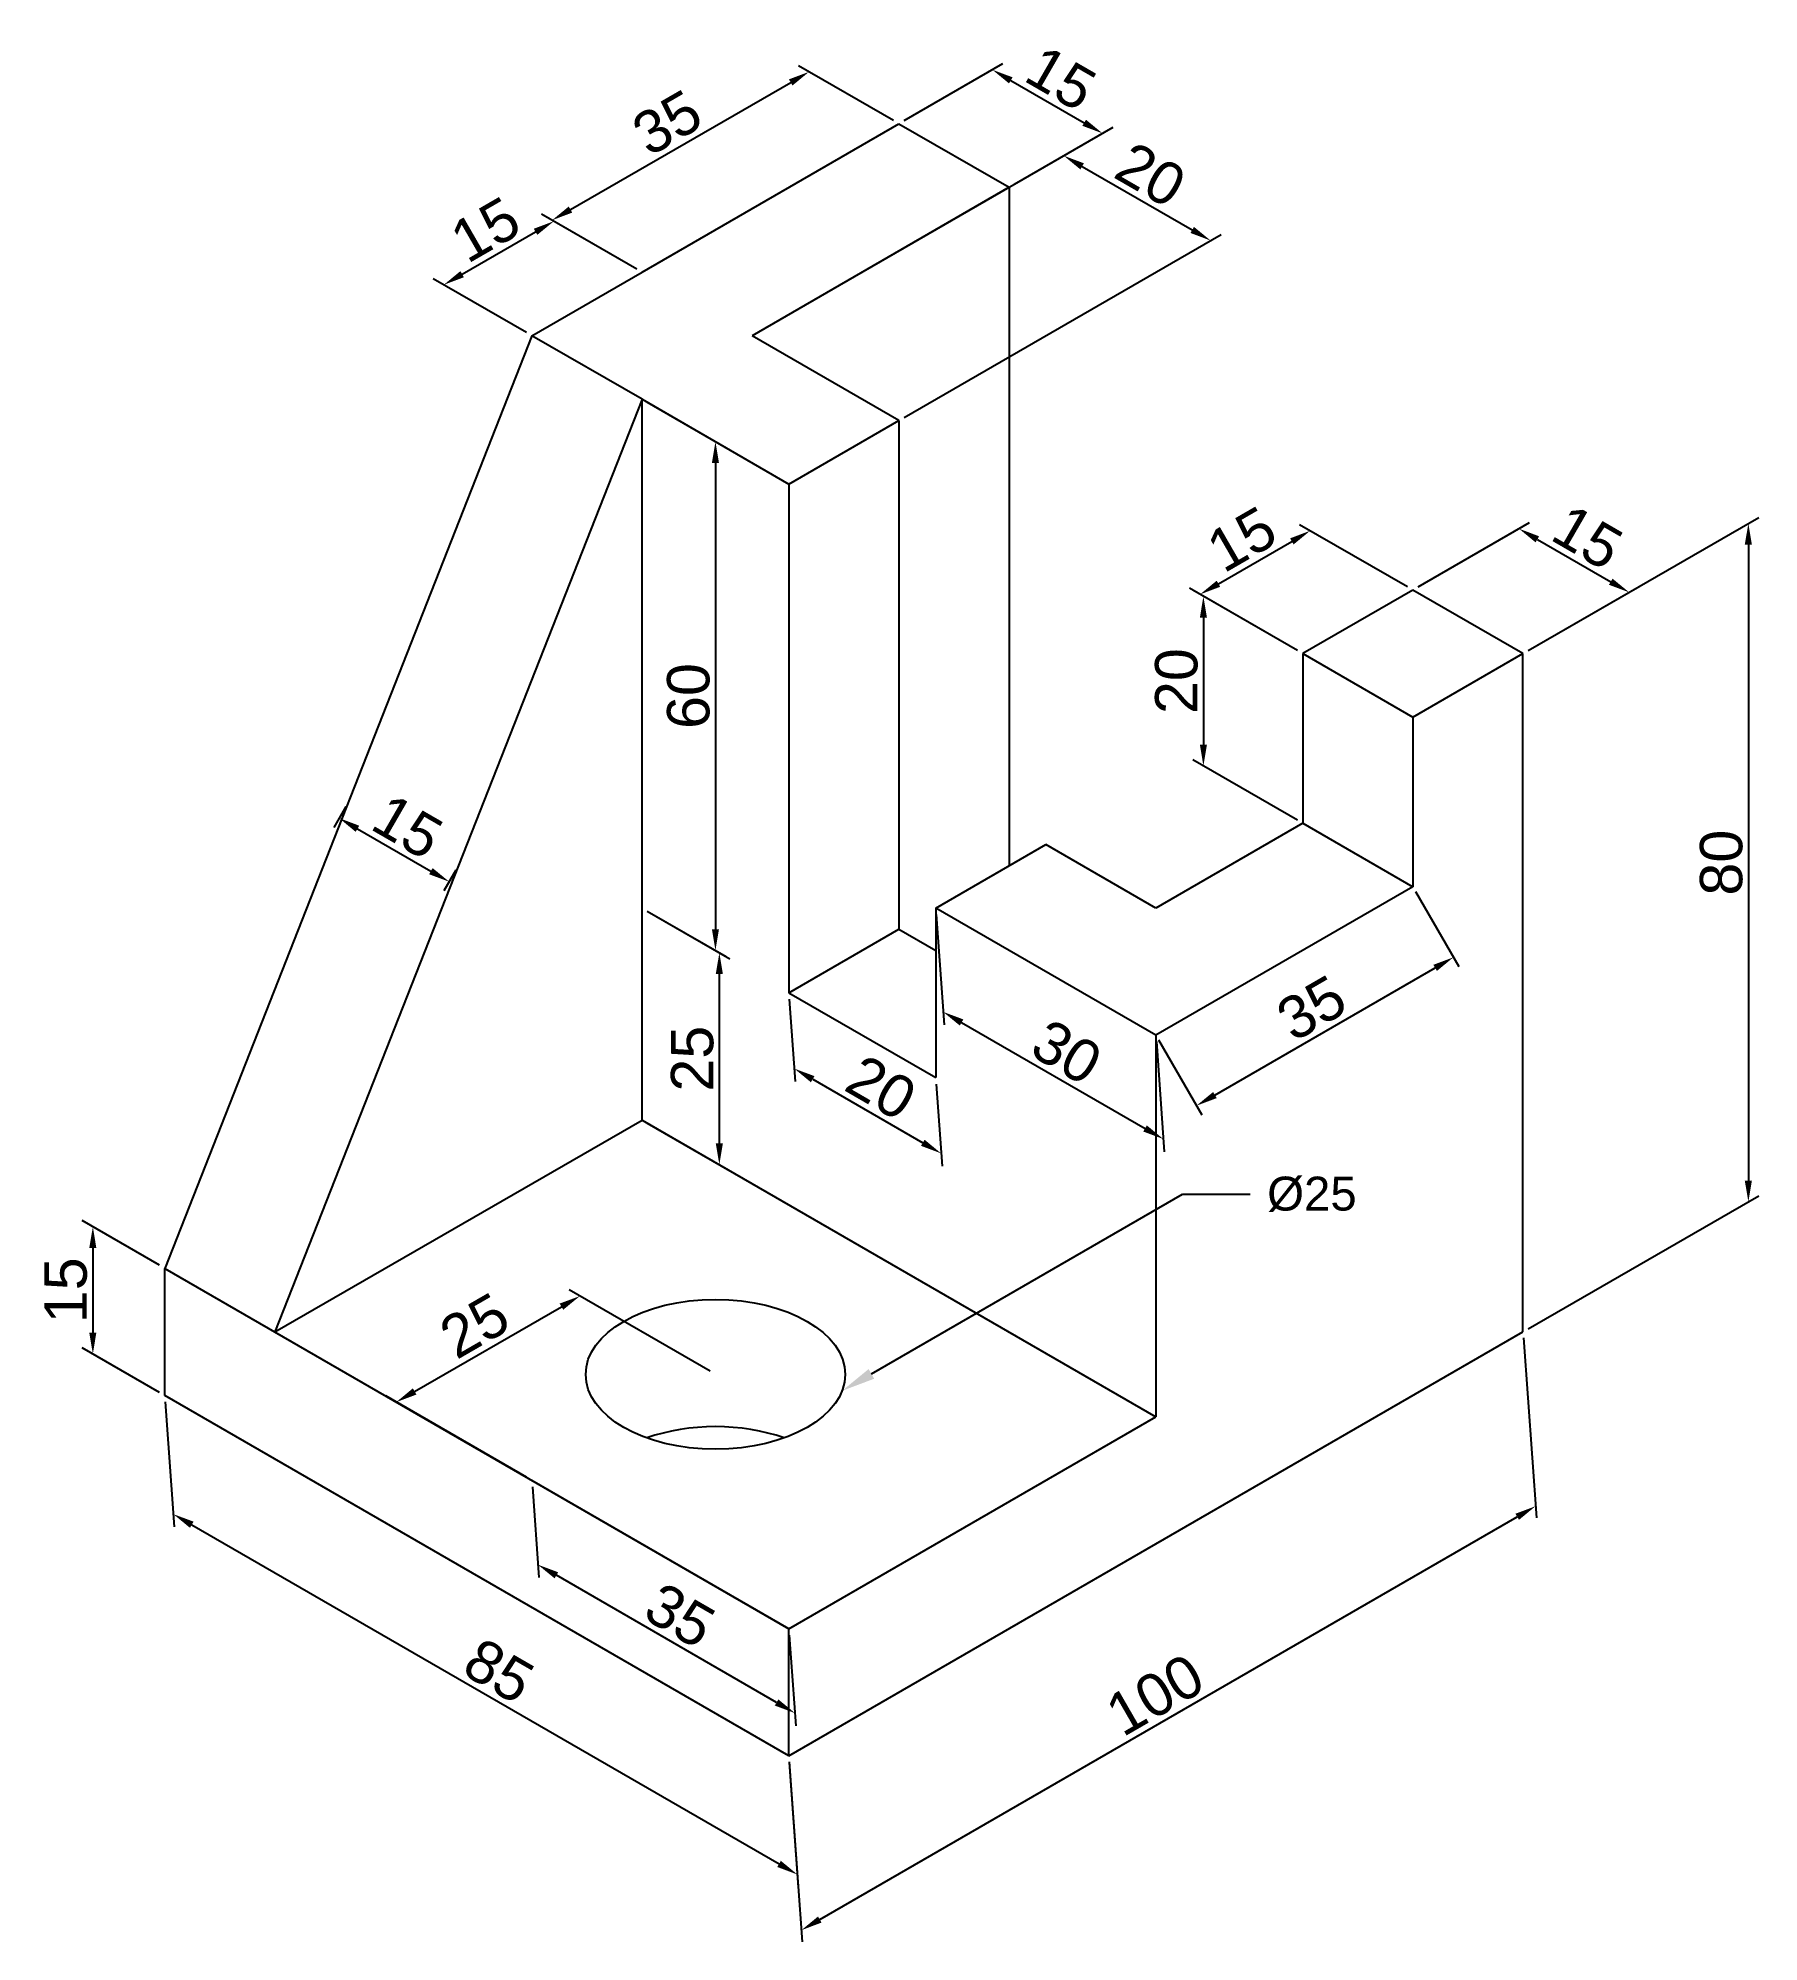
# Model space of a CAD drawing. Header units: millimetres. Extents: x 1158 to 1361, y 148 to 373.
import ezdxf
from ezdxf import colors
from ezdxf.entities.mleader import LeaderData, LeaderLine
from ezdxf.math import Vec2, Vec3

# ---------------------------------------------------------------- set-up
doc = ezdxf.new("R2010")
doc.units = ezdxf.units.MM
doc.styles.get("Standard").update_dxf_attribs({"font": 'arial.ttf'})
doc.dimstyles.new('ISO-25', dxfattribs={"dimtxt": 5, "dimasz": 2.5, "dimexe": 1.25, "dimexo": 0.625, "dimtad": 1, "dimtxsty": 'Standard', "dimcen": 2.5, "dimadec": 0, "dimazin": 0, "dimtfac": 1, "dimtmove": 0, "dimatfit": 3, "dimfxl": 1, "dimarcsym": 0})

# ---------------------------------------------------------------- blocks, each defined once
blk = doc.blocks.new('*D18')
at = {"color": 0, "lineweight": -2, "transparency": 16777216}
for p, q in [((1333.22, 219.5), (1334.75, 198.26)), ((1250.21, 150.9), (1332.49, 198.4)), ((1246.62, 169.5), (1248.15, 148.26))]:
    blk.add_line(p, q, dxfattribs=at)
at = {"color": 0, "transparency": 16777216}
for points in [[(1332.28, 198.76), (1332.7, 198.04), (1334.65, 199.65)], [(1250.01, 151.26), (1250.42, 150.54), (1248.05, 149.65)]]:
    blk.add_solid(points, dxfattribs=at)
at = {"layer": 'Defpoints', "color": 0, "transparency": 16777216}
for p in [(1333.17, 220.2), (1334.65, 199.65), (1246.57, 170.2)]:
    blk.add_point(p, dxfattribs=at)
at = {"color": 0, "transparency": 16777216, "insert": (1289.76, 177.4), "char_height": 5, "attachment_point": 5, "rotation": 30}
blk.add_mtext('100', dxfattribs=at)
blk = doc.blocks.new('*D19')
at = {"color": 0, "lineweight": -2, "transparency": 16777216}
for p, q in [((1333.8, 300.56), (1361.01, 316.27)), ((1359.76, 313.05), (1359.76, 238.05)), ((1333.8, 220.56), (1361.01, 236.27))]:
    blk.add_line(p, q, dxfattribs=at)
at = {"color": 0, "transparency": 16777216}
for points in [[(1359.34, 313.05), (1360.18, 313.05), (1359.76, 315.55)], [(1359.34, 238.05), (1360.18, 238.05), (1359.76, 235.55)]]:
    blk.add_solid(points, dxfattribs=at)
at = {"layer": 'Defpoints', "color": 0, "transparency": 16777216}
for p in [(1333.17, 300.2), (1359.76, 235.55), (1333.17, 220.2)]:
    blk.add_point(p, dxfattribs=at)
at = {"color": 0, "transparency": 16777216, "insert": (1356.58, 275.55), "char_height": 5, "attachment_point": 5, "rotation": 90}
blk.add_mtext('80', dxfattribs=at)
blk = doc.blocks.new('*D20')
at = {"color": 0, "lineweight": -2, "transparency": 16777216}
for p, q in [((1173.01, 211.94), (1174.07, 197.21)), ((1176.13, 197.46), (1245.41, 157.46)), ((1246.62, 169.44), (1247.68, 154.71))]:
    blk.add_line(p, q, dxfattribs=at)
at = {"color": 0, "transparency": 16777216}
for points in [[(1176.34, 197.83), (1175.92, 197.1), (1173.96, 198.71)], [(1245.62, 157.83), (1245.2, 157.1), (1247.58, 156.21)]]:
    blk.add_solid(points, dxfattribs=at)
at = {"layer": 'Defpoints', "color": 0, "transparency": 16777216}
for p in [(1172.96, 212.7), (1246.57, 170.2), (1247.58, 156.21)]:
    blk.add_point(p, dxfattribs=at)
at = {"color": 0, "transparency": 16777216, "insert": (1212.36, 180.22), "char_height": 5, "attachment_point": 5, "rotation": 330}
blk.add_mtext('85', dxfattribs=at)
blk = doc.blocks.new('*D21')
at = {"color": 0, "lineweight": -2, "transparency": 16777216}
for p, q in [((1172.33, 228.06), (1163.21, 233.33)), ((1164.46, 230.11), (1164.46, 220.11)), ((1172.33, 213.06), (1163.21, 218.33))]:
    blk.add_line(p, q, dxfattribs=at)
at = {"color": 0, "transparency": 16777216}
for points in [[(1164.04, 230.11), (1164.87, 230.11), (1164.46, 232.61)], [(1164.04, 220.11), (1164.87, 220.11), (1164.46, 217.61)]]:
    blk.add_solid(points, dxfattribs=at)
at = {"layer": 'Defpoints', "color": 0, "transparency": 16777216}
for p in [(1172.96, 227.7), (1164.46, 217.61), (1172.96, 212.7)]:
    blk.add_point(p, dxfattribs=at)
at = {"color": 0, "transparency": 16777216, "insert": (1161.28, 225.11), "char_height": 5, "attachment_point": 5, "rotation": 90}
blk.add_mtext('15', dxfattribs=at)
blk = doc.blocks.new('*D22')
at = {"color": 0, "lineweight": -2, "transparency": 16777216}
for p, q in [((1194.29, 282.16), (1192.88, 279.71)), ((1195.67, 279.55), (1204.33, 274.55)), ((1207.28, 274.66), (1205.87, 272.21))]:
    blk.add_line(p, q, dxfattribs=at)
at = {"color": 0, "transparency": 16777216}
for points in [[(1195.88, 279.91), (1195.47, 279.18), (1193.51, 280.8)], [(1204.54, 274.91), (1204.13, 274.18), (1206.5, 273.3)]]:
    blk.add_solid(points, dxfattribs=at)
at = {"layer": 'Defpoints', "color": 0, "transparency": 16777216}
for p in [(1194.61, 282.7), (1207.6, 275.2), (1206.5, 273.3)]:
    blk.add_point(p, dxfattribs=at)
at = {"color": 0, "transparency": 16777216, "insert": (1201.59, 279.8), "char_height": 5, "attachment_point": 5, "rotation": 330}
blk.add_mtext('15', dxfattribs=at)
blk = doc.blocks.new('*D23')
at = {"color": 0, "lineweight": -2, "transparency": 16777216}
for p, q in [((1228.62, 345.56), (1217.6, 351.92)), ((1208.02, 344.95), (1216.68, 349.95)), ((1215.63, 338.06), (1204.61, 344.42))]:
    blk.add_line(p, q, dxfattribs=at)
at = {"color": 0, "transparency": 16777216}
for points in [[(1216.48, 350.31), (1216.89, 349.59), (1218.85, 351.2)], [(1207.82, 345.31), (1208.23, 344.59), (1205.86, 343.7)]]:
    blk.add_solid(points, dxfattribs=at)
at = {"layer": 'Defpoints', "color": 0, "transparency": 16777216}
for p in [(1218.85, 351.2), (1229.25, 345.2), (1216.26, 337.7)]:
    blk.add_point(p, dxfattribs=at)
at = {"color": 0, "transparency": 16777216, "insert": (1210.77, 350.2), "char_height": 5, "attachment_point": 5, "rotation": 30}
blk.add_mtext('15', dxfattribs=at)
blk = doc.blocks.new('*D24')
at = {"color": 0, "lineweight": -2, "transparency": 16777216}
for p, q in [((1258.93, 363.06), (1247.7, 369.54)), ((1220.81, 352.57), (1246.79, 367.57)), ((1228.62, 345.56), (1217.39, 352.04))]:
    blk.add_line(p, q, dxfattribs=at)
at = {"color": 0, "transparency": 16777216}
for points in [[(1246.58, 367.93), (1247, 367.21), (1248.95, 368.82)], [(1220.6, 352.93), (1221.01, 352.21), (1218.64, 351.32)]]:
    blk.add_solid(points, dxfattribs=at)
at = {"layer": 'Defpoints', "color": 0, "transparency": 16777216}
for p in [(1248.95, 368.82), (1259.56, 362.7), (1229.25, 345.2)]:
    blk.add_point(p, dxfattribs=at)
at = {"color": 0, "transparency": 16777216, "insert": (1232.21, 362.82), "char_height": 5, "attachment_point": 5, "rotation": 30}
blk.add_mtext('35', dxfattribs=at)
blk = doc.blocks.new('*D25')
at = {"color": 0, "lineweight": -2, "transparency": 16777216}
for p, q in [((1260.18, 363.06), (1271.83, 369.78)), ((1272.75, 367.81), (1281.41, 362.81)), ((1273.17, 355.56), (1284.82, 362.28))]:
    blk.add_line(p, q, dxfattribs=at)
at = {"color": 0, "transparency": 16777216}
for points in [[(1272.96, 368.17), (1272.54, 367.45), (1270.58, 369.06)], [(1281.62, 363.17), (1281.2, 362.45), (1283.57, 361.56)]]:
    blk.add_solid(points, dxfattribs=at)
at = {"layer": 'Defpoints', "color": 0, "transparency": 16777216}
for p in [(1259.56, 362.7), (1283.57, 361.56), (1272.55, 355.2)]:
    blk.add_point(p, dxfattribs=at)
at = {"color": 0, "transparency": 16777216, "insert": (1278.67, 368.06), "char_height": 5, "attachment_point": 5, "rotation": 330}
blk.add_mtext('15', dxfattribs=at)
blk = doc.blocks.new('*D26')
at = {"color": 0, "lineweight": -2, "transparency": 16777216}
for p, q in [((1242.86, 338.06), (1280.25, 359.64)), ((1281.16, 357.67), (1294.15, 350.17)), ((1260.18, 328.06), (1297.57, 349.64))]:
    blk.add_line(p, q, dxfattribs=at)
at = {"color": 0, "transparency": 16777216}
for points in [[(1281.37, 358.03), (1280.96, 357.31), (1279, 358.92)], [(1294.36, 350.53), (1293.95, 349.81), (1296.32, 348.92)]]:
    blk.add_solid(points, dxfattribs=at)
at = {"layer": 'Defpoints', "color": 0, "transparency": 16777216}
for p in [(1296.32, 348.92), (1242.24, 337.7), (1259.56, 327.7)]:
    blk.add_point(p, dxfattribs=at)
at = {"color": 0, "transparency": 16777216, "insert": (1289.25, 356.67), "char_height": 5, "attachment_point": 5, "rotation": 330}
blk.add_mtext('20', dxfattribs=at)
blk = doc.blocks.new('*D27')
at = {"color": 0, "lineweight": -2, "transparency": 16777216}
for p, q in [((1320.81, 308.06), (1333.96, 315.65)), ((1334.87, 313.68), (1343.53, 308.68)), ((1333.8, 300.56), (1346.95, 308.15))]:
    blk.add_line(p, q, dxfattribs=at)
at = {"color": 0, "transparency": 16777216}
for points in [[(1335.08, 314.04), (1334.66, 313.32), (1332.71, 314.93)], [(1343.74, 309.04), (1343.32, 308.32), (1345.7, 307.43)]]:
    blk.add_solid(points, dxfattribs=at)
at = {"layer": 'Defpoints', "color": 0, "transparency": 16777216}
for p in [(1320.18, 307.7), (1345.7, 307.43), (1333.17, 300.2)]:
    blk.add_point(p, dxfattribs=at)
at = {"color": 0, "transparency": 16777216, "insert": (1340.79, 313.93), "char_height": 5, "attachment_point": 5, "rotation": 330}
blk.add_mtext('15', dxfattribs=at)
blk = doc.blocks.new('*D28')
at = {"color": 0, "lineweight": -2, "transparency": 16777216}
for p, q in [((1319.56, 308.06), (1306.82, 315.41)), ((1297.24, 308.44), (1305.9, 313.44)), ((1306.57, 300.56), (1293.83, 307.91))]:
    blk.add_line(p, q, dxfattribs=at)
at = {"color": 0, "transparency": 16777216}
for points in [[(1305.7, 313.8), (1306.11, 313.08), (1308.07, 314.69)], [(1297.04, 308.8), (1297.45, 308.08), (1295.08, 307.19)]]:
    blk.add_solid(points, dxfattribs=at)
at = {"layer": 'Defpoints', "color": 0, "transparency": 16777216}
for p in [(1308.07, 314.69), (1320.18, 307.7), (1307.19, 300.2)]:
    blk.add_point(p, dxfattribs=at)
at = {"color": 0, "transparency": 16777216, "insert": (1299.99, 313.69), "char_height": 5, "attachment_point": 5, "rotation": 30}
blk.add_mtext('15', dxfattribs=at)
blk = doc.blocks.new('*D29')
at = {"color": 0, "lineweight": -2, "transparency": 16777216}
for p, q in [((1306.57, 300.56), (1294.22, 307.68)), ((1295.47, 304.46), (1295.47, 289.46)), ((1306.57, 280.56), (1294.22, 287.68))]:
    blk.add_line(p, q, dxfattribs=at)
at = {"color": 0, "transparency": 16777216}
for points in [[(1295.06, 304.46), (1295.89, 304.46), (1295.47, 306.96)], [(1295.06, 289.46), (1295.89, 289.46), (1295.47, 286.96)]]:
    blk.add_solid(points, dxfattribs=at)
at = {"layer": 'Defpoints', "color": 0, "transparency": 16777216}
for p in [(1307.19, 300.2), (1295.47, 286.96), (1307.19, 280.2)]:
    blk.add_point(p, dxfattribs=at)
at = {"color": 0, "transparency": 16777216, "insert": (1292.3, 296.96), "char_height": 5, "attachment_point": 5, "rotation": 90}
blk.add_mtext('20', dxfattribs=at)
blk = doc.blocks.new('*D30')
at = {"color": 0, "lineweight": -2, "transparency": 16777216}
for p, q in [((1320.49, 272.16), (1325.6, 263.31)), ((1296.83, 248.14), (1322.81, 263.14)), ((1290.18, 254.66), (1295.29, 245.81))]:
    blk.add_line(p, q, dxfattribs=at)
at = {"color": 0, "transparency": 16777216}
for points in [[(1322.6, 263.5), (1323.02, 262.78), (1324.97, 264.39)], [(1296.62, 248.5), (1297.04, 247.78), (1294.66, 246.89)]]:
    blk.add_solid(points, dxfattribs=at)
at = {"layer": 'Defpoints', "color": 0, "transparency": 16777216}
for p in [(1320.18, 272.7), (1324.97, 264.39), (1289.87, 255.2)]:
    blk.add_point(p, dxfattribs=at)
at = {"color": 0, "transparency": 16777216, "insert": (1308.23, 258.4), "char_height": 5, "attachment_point": 5, "rotation": 30}
blk.add_mtext('35', dxfattribs=at)
blk = doc.blocks.new('*D31')
at = {"color": 0, "lineweight": -2, "transparency": 16777216}
for p, q in [((1263.94, 269.44), (1264.88, 256.44)), ((1266.94, 256.7), (1288.59, 244.2)), ((1289.92, 254.44), (1290.86, 241.44))]:
    blk.add_line(p, q, dxfattribs=at)
at = {"color": 0, "transparency": 16777216}
for points in [[(1267.15, 257.06), (1266.73, 256.34), (1264.77, 257.95)], [(1288.8, 244.56), (1288.38, 243.84), (1290.75, 242.95)]]:
    blk.add_solid(points, dxfattribs=at)
at = {"layer": 'Defpoints', "color": 0, "transparency": 16777216}
for p in [(1263.89, 270.2), (1289.87, 255.2), (1290.75, 242.95)]:
    blk.add_point(p, dxfattribs=at)
at = {"color": 0, "transparency": 16777216, "insert": (1279.35, 253.2), "char_height": 5, "attachment_point": 5, "rotation": 330}
blk.add_mtext('30', dxfattribs=at)
blk = doc.blocks.new('*D32')
at = {"color": 0, "lineweight": -2, "transparency": 16777216}
for p, q in [((1246.62, 259.44), (1247.32, 249.75)), ((1249.38, 250.01), (1262.37, 242.51)), ((1263.94, 249.44), (1264.64, 239.75))]:
    blk.add_line(p, q, dxfattribs=at)
at = {"color": 0, "transparency": 16777216}
for points in [[(1249.59, 250.37), (1249.17, 249.65), (1247.21, 251.26)], [(1262.58, 242.87), (1262.16, 242.15), (1264.53, 241.26)]]:
    blk.add_solid(points, dxfattribs=at)
at = {"layer": 'Defpoints', "color": 0, "transparency": 16777216}
for p in [(1246.57, 260.2), (1263.89, 250.2), (1264.53, 241.26)]:
    blk.add_point(p, dxfattribs=at)
at = {"color": 0, "transparency": 16777216, "insert": (1257.46, 249.01), "char_height": 5, "attachment_point": 5, "rotation": 330}
blk.add_mtext('20', dxfattribs=at)
blk = doc.blocks.new('*D33')
at = {"color": 0, "lineweight": -2, "transparency": 16777216}
for p, q in [((1229.87, 269.84), (1239.62, 264.21)), ((1238.37, 242.43), (1238.37, 262.43)), ((1229.87, 244.84), (1239.62, 239.21))]:
    blk.add_line(p, q, dxfattribs=at)
at = {"color": 0, "transparency": 16777216}
for points in [[(1237.95, 262.43), (1238.78, 262.43), (1238.37, 264.93)], [(1237.95, 242.43), (1238.78, 242.43), (1238.37, 239.93)]]:
    blk.add_solid(points, dxfattribs=at)
at = {"layer": 'Defpoints', "color": 0, "transparency": 16777216}
for p in [(1229.25, 270.2), (1238.37, 264.93), (1229.25, 245.2)]:
    blk.add_point(p, dxfattribs=at)
at = {"color": 0, "transparency": 16777216, "insert": (1235.19, 252.43), "char_height": 5, "attachment_point": 5, "rotation": 90}
blk.add_mtext('25', dxfattribs=at)
blk = doc.blocks.new('*D34')
at = {"color": 0, "lineweight": -2, "transparency": 16777216}
for p, q in [((1229.87, 329.84), (1239.16, 324.48)), ((1237.91, 322.7), (1237.91, 267.7)), ((1229.87, 269.84), (1239.16, 264.48))]:
    blk.add_line(p, q, dxfattribs=at)
at = {"color": 0, "transparency": 16777216}
for points in [[(1237.49, 322.7), (1238.32, 322.7), (1237.91, 325.2)], [(1237.49, 267.7), (1238.32, 267.7), (1237.91, 265.2)]]:
    blk.add_solid(points, dxfattribs=at)
at = {"layer": 'Defpoints', "color": 0, "transparency": 16777216}
for p in [(1229.25, 330.2), (1229.25, 270.2), (1237.91, 265.2)]:
    blk.add_point(p, dxfattribs=at)
at = {"color": 0, "transparency": 16777216, "insert": (1234.73, 295.2), "char_height": 5, "attachment_point": 5, "rotation": 90}
blk.add_mtext('60', dxfattribs=at)
blk = doc.blocks.new('*D36')
at = {"color": 0, "lineweight": -2, "transparency": 16777216}
for p, q in [((1216.31, 201.94), (1217.08, 191.25)), ((1245.12, 176.5), (1219.14, 191.5)), ((1246.62, 184.44), (1247.39, 173.75))]:
    blk.add_line(p, q, dxfattribs=at)
at = {"color": 0, "transparency": 16777216}
for points in [[(1219.35, 191.86), (1218.93, 191.14), (1216.97, 192.75)], [(1245.33, 176.86), (1244.91, 176.14), (1247.29, 175.25)]]:
    blk.add_solid(points, dxfattribs=at)
at = {"layer": 'Defpoints', "color": 0, "transparency": 16777216}
for p in [(1216.26, 202.7), (1216.97, 192.75), (1246.57, 185.2)]:
    blk.add_point(p, dxfattribs=at)
at = {"color": 0, "transparency": 16777216, "insert": (1233.72, 186.76), "char_height": 5, "attachment_point": 5, "rotation": 330}
blk.add_mtext('35', dxfattribs=at)
blk = doc.blocks.new('*D37')
at = {"color": 0, "lineweight": -2, "transparency": 16777216}
for p, q in [((1237.28, 215.56), (1220.66, 225.16)), ((1202.42, 213.18), (1219.74, 223.18)), ((1215.63, 203.06), (1199.01, 212.66))]:
    blk.add_line(p, q, dxfattribs=at)
at = {"color": 0, "transparency": 16777216}
for points in [[(1219.53, 223.55), (1219.95, 222.82), (1221.91, 224.43)], [(1202.21, 213.55), (1202.63, 212.82), (1200.26, 211.93)]]:
    blk.add_solid(points, dxfattribs=at)
at = {"layer": 'Defpoints', "color": 0, "transparency": 16777216}
for p in [(1221.91, 224.43), (1237.91, 215.2), (1216.26, 202.7)]:
    blk.add_point(p, dxfattribs=at)
at = {"color": 0, "transparency": 16777216, "insert": (1209.49, 220.94), "char_height": 5, "attachment_point": 5, "rotation": 30}
blk.add_mtext('25', dxfattribs=at)

msp = doc.modelspace()

# ---------------------------------------------------------------- linework, layer by layer
for p, q in [((1229.248, 345.197), (1259.559, 362.697)), ((1259.559, 362.697), (1272.549, 355.197)), ((1272.549, 355.197), (1242.238, 337.697)), ((1272.549, 355.197), (1272.549, 275.197)), ((1216.258, 337.697), (1229.248, 345.197)), ((1216.258, 337.697), (1172.956, 227.697)), ((1229.248, 330.197), (1216.258, 337.697)), ((1259.559, 327.697), (1242.238, 337.697)), ((1229.248, 330.197), (1185.947, 220.197)), ((1229.248, 245.197), (1229.248, 330.197)), ((1229.248, 330.197), (1246.569, 320.197)), ((1246.569, 320.197), (1259.559, 327.697)), ((1259.559, 327.697), (1259.559, 267.697)), ((1246.569, 320.197), (1246.569, 260.197)), ((1320.181, 307.697), (1307.19, 300.197)), ((1333.171, 300.197), (1320.181, 307.697)), ((1307.19, 300.197), (1307.19, 280.197)), ((1307.19, 300.197), (1320.181, 292.697)), ((1320.181, 292.697), (1333.171, 300.197)), ((1333.171, 220.197), (1333.171, 300.197)), ((1320.181, 292.697), (1320.181, 272.697)), ((1307.19, 280.197), (1289.87, 270.197)), ((1307.19, 280.197), (1320.181, 272.697)), ((1307.19, 280.197), (1307.19, 280.197)), ((1263.889, 270.197), (1276.879, 277.697)), ((1289.87, 270.197), (1276.879, 277.697)), ((1320.181, 272.697), (1289.87, 255.197)), ((1229.248, 245.197), (1229.248, 270.197)), ((1289.87, 255.197), (1263.889, 270.197)), ((1263.889, 270.197), (1263.889, 250.197)), ((1246.569, 260.197), (1259.559, 267.697)), ((1259.559, 267.697), (1263.889, 265.197)), ((1246.569, 260.197), (1263.889, 250.197)), ((1289.87, 255.197), (1289.87, 210.197)), ((1185.947, 220.197), (1229.248, 245.197)), ((1229.248, 245.197), (1289.87, 210.197)), ((1172.956, 212.697), (1172.956, 227.697)), ((1172.956, 227.697), (1246.569, 185.197)), ((1172.956, 227.697), (1185.947, 220.197)), ((1246.569, 170.197), (1333.171, 220.197)), ((1246.569, 170.197), (1172.956, 212.697)), ((1246.569, 185.197), (1289.87, 210.197)), ((1246.569, 185.197), (1216.258, 202.697)), ((1246.569, 170.197), (1246.569, 185.197))]:
    msp.add_line(p, q)
msp.add_ellipse((1237.908, 215.197), major_axis=(-15.309, 0), ratio=0.5773503)
msp.add_ellipse((1237.908, 200.197), major_axis=(-15.309, 0), ratio=0.5773503, start_param=4.1547902, end_param=5.2699878)

# ---------------------------------------------------------------- dimensions: what is measured, and where the dimension line sits
for p1, p2, distance, picture, middle in [((1259.559, 362.697), (1272.549, 355.197), 11.023, '*D25', (1278.666, 368.063)), ((1229.248, 345.197), (1259.559, 362.697), 10.607, '*D24', (1232.207, 362.825)), ((1242.238, 337.697), (1259.559, 327.697), 36.76, '*D26', (1289.247, 356.673)), ((1216.258, 337.697), (1229.248, 345.197), 10.399, '*D23', (1210.765, 350.203)), ((1229.248, 330.197), (1229.248, 270.197), 8.66, '*D34', (1234.73, 295.197)), ((1307.19, 300.197), (1320.181, 307.697), 12.111, '*D28', (1299.985, 313.692)), ((1320.181, 307.697), (1333.171, 300.197), 12.526, '*D27', (1340.791, 313.931)), ((1333.171, 300.197), (1333.171, 220.197), 26.588, '*D19', (1356.581, 275.548)), ((1307.19, 300.197), (1307.19, 280.197), -11.717, '*D29', (1292.296, 296.962)), ((1194.607, 282.697), (1207.597, 275.197), -2.196, '*D22', (1201.593, 279.797)), ((1289.87, 255.197), (1320.181, 272.697), -9.588, '*D30', (1308.229, 258.397)), ((1229.248, 245.197), (1229.248, 270.197), -9.118, '*D33', (1235.188, 252.433)), ((1263.889, 270.197), (1289.87, 255.197), -10.168, '*D31', (1279.352, 253.2)), ((1246.569, 260.197), (1263.889, 250.197), -7.417, '*D32', (1257.462, 249.013)), ((1172.956, 227.697), (1172.956, 212.697), -8.501, '*D21', (1161.277, 225.105)), ((1216.258, 202.697), (1237.908, 215.197), 16, '*D37', (1209.494, 220.937)), ((1246.569, 170.197), (1333.171, 220.197), -18.536, '*D18', (1289.762, 177.4)), ((1172.956, 212.697), (1246.569, 170.197), -11.605, '*D20', (1212.359, 180.217)), ((1246.569, 185.197), (1216.258, 202.697), 8.254, '*D36', (1233.72, 186.755))]:
    dim = msp.add_aligned_dim(p1=p1, p2=p2, distance=distance, dimstyle='ISO-25')
    dim.commit()
    dim.dimension.update_dxf_attribs({"geometry": picture, "text_midpoint": middle})

# ---------------------------------------------------------------- leaders
ml = msp.add_multileader_mtext('Standard')
ml.set_content('%%C25', color=256)
ml.set_leader_properties()
ml.build(insert=Vec2(0, 0))
ctx = ml.context
ctx.base_point, ctx.plane_origin = Vec3(1300.995, 236.436), Vec3(1252.843, 213.255)
notes = []
notes.append((ctx, [(0, (1, 1, 0), (1292.995, 236.436), (1, 0), 8, [(0, [(1252.843, 213.255)], 0, [])])]))
ctx.mtext.insert, ctx.mtext.flow_direction = Vec3(1302.995, 238.517), 5
for ctx, leaders in notes:
    for number, flags, end, landing, length, lines in leaders:
        leader = LeaderData()
        leader.index, (leader.has_last_leader_line, leader.has_dogleg_vector, leader.attachment_direction) = number, flags
        leader.last_leader_point, leader.dogleg_vector, leader.dogleg_length = Vec3(end), Vec3(landing), length
        for number, points, colour, breaks in lines:
            line = LeaderLine()
            line.index, line.vertices, line.color, line.breaks = number, Vec3.list(points), colors.encode_raw_color(colour), breaks
            leader.lines.append(line)
        ctx.leaders.append(leader)

doc.saveas('drawing.dxf')
